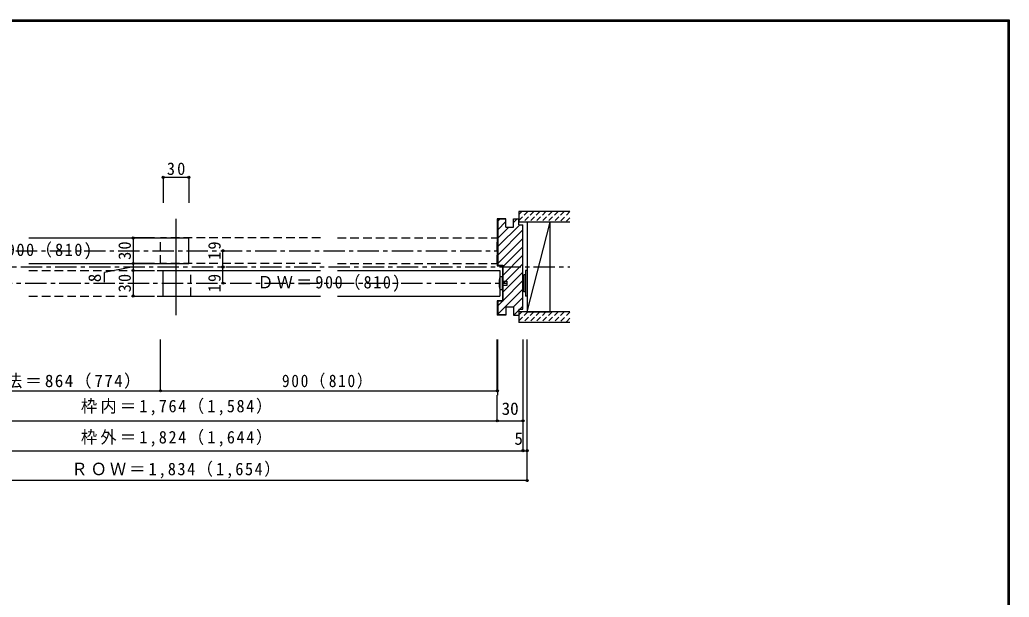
# Model space of a CAD drawing. Units: millimetres at full size, sheet at 1:5; some dimension numbers follow another scale. Extents: x -973 to 977, y -718 to 696.
# Drawn here: x -181 to 977, y 20 to 696 of the extents above; entities that cross this region are included whole.
import ezdxf
from ezdxf.enums import TextEntityAlignment as Align

# ---------------------------------------------------------------- set-up
doc = ezdxf.new("R2010")
doc.units = ezdxf.units.MM
doc.header["$LTSCALE"] = 5
doc.header["$PDMODE"] = 32
doc.header["$PDSIZE"] = 2.5
for name, pattern in [('CHAIN1', [8, 5, -1, 1, -1]), ('DASHED1', [1.8, 1.2, -0.6]), ('DASHED2', [3, 2, -1])]:
    doc.linetypes.add(name, pattern=pattern)
for name, color, linetype in [('0-1_通り芯', 4, 'CHAIN1'), ('0-2_柱', 7, 'Continuous'), ('0-3_仕上げ', 2, 'Continuous'), ('0-4_枠', 3, 'Continuous'), ('0-6_扉', 6, 'Continuous'), ('0-7_金物', 7, 'Continuous'), ('0-B_寸法', 7, 'Continuous'), ('0-C_ハッチ', 4, 'Continuous'), ('F-1_枠', 6, 'Continuous')]:
    doc.layers.add(name, color=color, linetype=linetype)
doc.styles.add('ＭＳ ゴシック', font='')
doc.styles.get('ＭＳ ゴシック').set_extended_font_data('MS Gothic')

msp = doc.modelspace()

# ---------------------------------------------------------------- linework, layer by layer
at = {"layer": '0-1_通り芯'}
for p, q in [((-385.873, 425.5), (377.672, 425.5)), ((-459.866, 406.5), (462.672, 406.5)), ((-374.866, 387.5), (388.697, 387.5))]:
    msp.add_line(p, q, dxfattribs=at)
at = {"layer": '0-2_柱'}
for p, q in [((412.672, 354), (439.672, 459)), ((412.672, 459), (412.672, 354))]:
    msp.add_line(p, q, dxfattribs=at)
msp.add_lwpolyline([(412.672, 354), (439.672, 354), (439.672, 459), (412.672, 459)], dxfattribs=at)
at = {"layer": '0-3_仕上げ'}
for p, q in [((402.672, 471.5), (402.672, 459)), ((462.672, 471.5), (402.672, 471.5)), ((462.672, 459), (402.672, 459)), ((402.672, 354), (402.672, 341.5)), ((462.672, 354), (402.672, 354)), ((462.672, 341.5), (402.672, 341.5))]:
    msp.add_line(p, q, dxfattribs=at)
at = {"layer": '0-4_枠'}
for p, q in [((377.672, 463), (377.672, 408)), ((387.672, 463), (377.672, 463)), ((378.172, 462.5), (378.172, 408.5)), ((387.672, 462.5), (378.172, 462.5)), ((387.672, 453), (387.672, 463)), ((387.672, 453), (396.672, 453)), ((396.672, 453), (396.672, 463)), ((396.672, 463), (402.672, 463)), ((402.672, 456), (402.672, 463)), ((402.672, 456), (407.672, 456)), ((407.672, 357), (407.672, 456)), ((377.672, 408), (383.672, 408)), ((378.172, 408.5), (384.172, 408.5)), ((383.672, 408), (383.672, 367)), ((384.172, 408.5), (384.172, 366.5)), ((383.672, 367), (377.672, 367)), ((377.672, 367), (377.672, 350)), ((384.172, 366.5), (378.172, 366.5)), ((378.172, 366.5), (378.172, 350.5)), ((387.672, 360), (396.672, 360)), ((387.672, 360), (387.672, 350)), ((396.672, 360), (396.672, 350)), ((387.672, 350), (377.672, 350)), ((387.672, 350.5), (378.172, 350.5)), ((396.672, 350), (402.672, 350)), ((402.672, 357), (407.672, 357)), ((402.672, 357), (402.672, 350))]:
    msp.add_line(p, q, dxfattribs=at)
at = {"layer": '0-6_扉', "color": 3}
msp.add_line((1.653, 463), (1.653, 350), dxfattribs=at)
at = {"layer": '0-6_扉'}
for p, q in [((-170.357, 440.5), (16.653, 440.5)), ((16.653, 410.5), (16.653, 440.5)), ((-170.357, 410.5), (16.653, 410.5)), ((-13.347, 372.5), (-13.347, 402.5)), ((-13.347, 402.5), (170.654, 402.5)), ((190.654, 402.5), (380.672, 402.5)), ((380.672, 402.5), (380.672, 372.5)), ((-13.347, 372.5), (170.654, 372.5)), ((190.654, 372.5), (380.672, 372.5))]:
    msp.add_line(p, q, dxfattribs=at)
at = {"layer": '0-6_扉', "color": 2, "linetype": 'DASHED2'}
for p, q in [((-16.365, 410.5), (-16.365, 440.5)), ((170.654, 440.5), (-16.365, 440.5)), ((190.654, 440.5), (377.672, 440.5)), ((377.672, 410.5), (377.672, 440.5)), ((170.654, 410.5), (-16.365, 410.5)), ((190.654, 410.5), (377.672, 410.5)), ((-170.357, 402.5), (19.171, 402.5)), ((19.171, 372.5), (19.171, 402.5)), ((-170.357, 372.5), (19.171, 372.5))]:
    msp.add_line(p, q, dxfattribs=at)
at = {"layer": '0-7_金物'}
for p, q in [((383.697, 395), (380.672, 395)), ((383.697, 380), (383.697, 395)), ((408.666, 396.441), (407.672, 396.441)), ((408.672, 397.441), (408.672, 377.441)), ((410.672, 397.441), (408.672, 397.441)), ((412.672, 402.441), (410.672, 402.441)), ((410.672, 402.441), (410.672, 372.441)), ((412.672, 402.441), (412.672, 372.441)), ((383.697, 390), (388.697, 390)), ((388.697, 385), (383.697, 385)), ((388.697, 390), (388.697, 385)), ((380.672, 380), (383.697, 380)), ((408.666, 378.441), (407.672, 378.441)), ((410.672, 377.441), (408.672, 377.441)), ((412.672, 372.441), (410.672, 372.441))]:
    msp.add_line(p, q, dxfattribs=at)
msp.add_arc((408.297, 387.5), 28.625, 164.81071, 195.18929, dxfattribs=at)
at = {"layer": '0-B_寸法', "color": 4}
for p, q in [((-13.365, 511.5), (16.653, 511.5)), ((-13.365, 511.5), (-13.365, 481.5)), ((16.653, 511.5), (16.653, 481.5)), ((-23.347, 440.5), (-48.393, 440.5)), ((-48.393, 440.5), (-48.393, 410.5)), ((56.653, 406.5), (56.653, 425.5)), ((-48.393, 406.5), (-81.849, 399.894)), ((-23.347, 410.5), (-48.393, 410.5)), ((-48.393, 410.5), (-23.347, 410.5)), ((-48.393, 410.5), (-48.393, 372.5)), ((56.653, 387.5), (56.653, 406.5)), ((-81.849, 388.851), (-81.849, 399.894)), ((-48.393, 402.5), (-23.347, 402.5)), ((-48.393, 372.5), (-23.347, 372.5)), ((-16.365, 261.5), (-16.365, 321.5)), ((-16.365, 261.5), (-16.365, 321.5)), ((377.672, 261.5), (377.672, 321.5)), ((377.69, 321.5), (377.69, 256.5)), ((407.672, 321.5), (407.672, 191.5)), ((412.672, 156.5), (412.672, 321.5)), ((-374.866, 261.5), (-16.365, 261.5)), ((-16.365, 261.5), (377.672, 261.5)), ((377.672, 226.5), (377.672, 256.5)), ((-404.866, 226.5), (407.672, 226.5)), ((-409.866, 191.5), (412.672, 191.5)), ((412.672, 156.5), (-409.866, 156.5))]:
    msp.add_line(p, q, dxfattribs=at)
at = {"layer": '0-B_寸法'}
for p in [(-13.365, 511.5), (16.653, 511.5), (-48.393, 440.5), (56.653, 425.5), (-48.393, 410.5), (-48.393, 410.5), (56.653, 406.5), (-48.393, 402.5), (56.653, 387.5), (-48.393, 372.5), (-16.365, 261.5), (377.672, 261.5), (377.672, 226.5), (407.672, 226.5), (407.672, 191.5), (412.672, 191.5), (412.672, 156.5)]:
    msp.add_point(p, dxfattribs=at)
at = {"layer": '0-C_ハッチ', "linetype": 'DASHED1'}
for p, q in [((413.393, 471.5), (402.672, 460.78)), ((406.322, 471.5), (402.672, 467.851)), ((420.464, 471.5), (407.964, 459)), ((427.535, 471.5), (415.035, 459)), ((434.606, 471.5), (422.106, 459)), ((441.677, 471.5), (429.177, 459)), ((448.748, 471.5), (436.248, 459)), ((455.819, 471.5), (443.319, 459)), ((462.672, 471.282), (450.39, 459)), ((462.672, 464.211), (457.461, 459)), ((413.393, 354), (402.672, 343.28)), ((406.322, 354), (402.672, 350.351)), ((420.464, 354), (407.964, 341.5)), ((427.535, 354), (415.035, 341.5)), ((434.606, 354), (422.106, 341.5)), ((441.677, 354), (429.177, 341.5)), ((448.748, 354), (436.248, 341.5)), ((455.819, 354), (443.319, 341.5)), ((462.672, 353.782), (450.39, 341.5)), ((462.672, 346.711), (457.461, 341.5))]:
    msp.add_line(p, q, dxfattribs=at)
at = {"layer": '0-C_ハッチ'}
for p, q in [((380.672, 462.5), (378.172, 460.001)), ((387.672, 459.601), (378.172, 450.101)), ((403.87, 456), (378.172, 430.302)), ((390.971, 453), (378.172, 440.202)), ((400.971, 463), (396.672, 458.702)), ((407.672, 449.903), (378.172, 420.403)), ((407.672, 440.003), (378.172, 410.503)), ((407.672, 430.104), (384.172, 406.604)), ((407.672, 420.204), (384.172, 396.704)), ((407.672, 410.305), (384.172, 386.805)), ((407.672, 400.405), (384.172, 376.905)), ((407.672, 390.506), (384.172, 367.006)), ((407.672, 380.606), (378.172, 351.106)), ((407.672, 370.707), (396.672, 359.707)), ((383.667, 366.5), (378.172, 361.006)), ((407.672, 360.807), (403.865, 357)), ((387.672, 350.707), (387.466, 350.5)), ((402.672, 355.807), (396.865, 350))]:
    msp.add_line(p, q, dxfattribs=at)
at = {"layer": 'F-1_枠'}
for p, q in [((-973.347, 695.833), (976.653, 695.833)), ((-973.347, 695), (976.653, 695)), ((974.986, 695.833), (974.986, -700.833)), ((975.82, 695.833), (975.82, -700.833)), ((976.653, 695.833), (976.653, -700.833)), ((-973.347, 694.167), (976.653, 694.167))]:
    msp.add_line(p, q, dxfattribs=at)

# ---------------------------------------------------------------- texts
at = {"layer": '0-B_寸法', "style": 'ＭＳ ゴシック'}
msp.add_text('8', height=14.66, rotation=90, dxfattribs=at).set_placement((-81.849, 388.683), align=Align.BOTTOM_LEFT)
for s, p in [('30', (382.679, 229)), ('5', (397.643, 194))]:
    msp.add_text(s, height=14.66, dxfattribs=at).set_placement(p, align=Align.BOTTOM_LEFT)
at = {"layer": '0-B_寸法', "char_height": 14.66, "attachment_point": 7, "style": 'ＭＳ ゴシック'}
for s, insert in [('\\T1.27;\\W0.95;30', (-8.981, 514)), ('\\T1.19;\\W0.95;ＤＷ＝900（810)', (-264.107, 415.5)), ('\\T1.19;\\W0.95;ＤＷ＝900（810)', (96.904, 377.5)), ('\\T1.16;有効開口寸法＝864（774）', (-314.107, 264)), ('\\T1.22;\\W0.9;900（810）', (125.654, 264)), ('\\T1.2;\\W0.95;枠内＝1,764（1,584）', (-109.597, 232.632)), ('\\T1.2;\\W0.95;枠外＝1,824（1,644）', (-109.597, 196.179)), ('\\T1.19;\\W0.95;ＲＯＷ＝1,834（1,654）', (-120.847, 159))]:
    msp.add_mtext(s, dxfattribs=dict(at, insert=insert))
at = {"layer": '0-B_寸法', "char_height": 14.66, "attachment_point": 7, "rotation": 90, "style": 'ＭＳ ゴシック'}
for s, insert in [('\\T1.27;\\W0.95;30', (-50.893, 414.875)), ('\\T1.27;\\W0.95;19', (54.153, 414.875)), ('\\T1.27;\\W0.95;30', (-50.893, 376.875)), ('\\T1.27;\\W0.95;19', (54.153, 376.875))]:
    msp.add_mtext(s, dxfattribs=dict(at, insert=insert))

doc.saveas('drawing.dxf')
